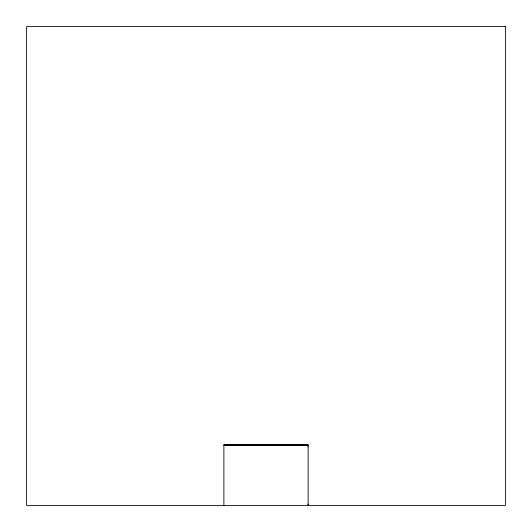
<?xml version="1.0" encoding="UTF-8"?>
<svg xmlns="http://www.w3.org/2000/svg" width="532" height="532" viewBox="0 0 532 532"><rect width="100%" height="100%" fill="white"/><g stroke="black" fill="none" stroke-linecap="round" stroke-linejoin="round"><path stroke-width="0.8" d="M223.886 445.045L308.114 445.045M223.886 445.184L308.114 445.184M307.749 446.853L308.114 446.853M308.114 503.95L308.041 505.4M308.114 505.4L308.114 444.898L223.886 444.898L223.886 505.4M307.749 445.045L307.749 445.404L295.42 445.404L295.42 445.045M307.39 445.045L307.39 445.404M295.779 445.045L295.779 445.404M295.054 445.045L295.054 445.404L282.725 445.404L282.725 445.045M294.695 445.045L294.695 445.404M283.084 445.045L283.084 445.404M282.359 445.045L282.359 445.404L270.023 445.404L270.023 445.045M281.993 445.045L281.993 445.404M270.389 445.045L270.389 445.404M269.664 445.045L269.664 445.404L257.328 445.404L257.328 445.045M269.298 445.045L269.298 445.404M257.694 445.045L257.694 445.404M256.969 445.045L256.969 445.404L241.295 445.404L241.295 445.045M256.604 445.045L256.604 445.404M241.661 445.045L241.661 445.404M240.936 445.045L240.936 445.404L225.269 445.404L225.269 445.045M240.57 445.045L240.57 445.404M225.628 445.045L225.628 445.404M505.4 26.6L26.6 26.6L26.6 505.4L505.4 505.4L505.4 26.6"/></g></svg>
